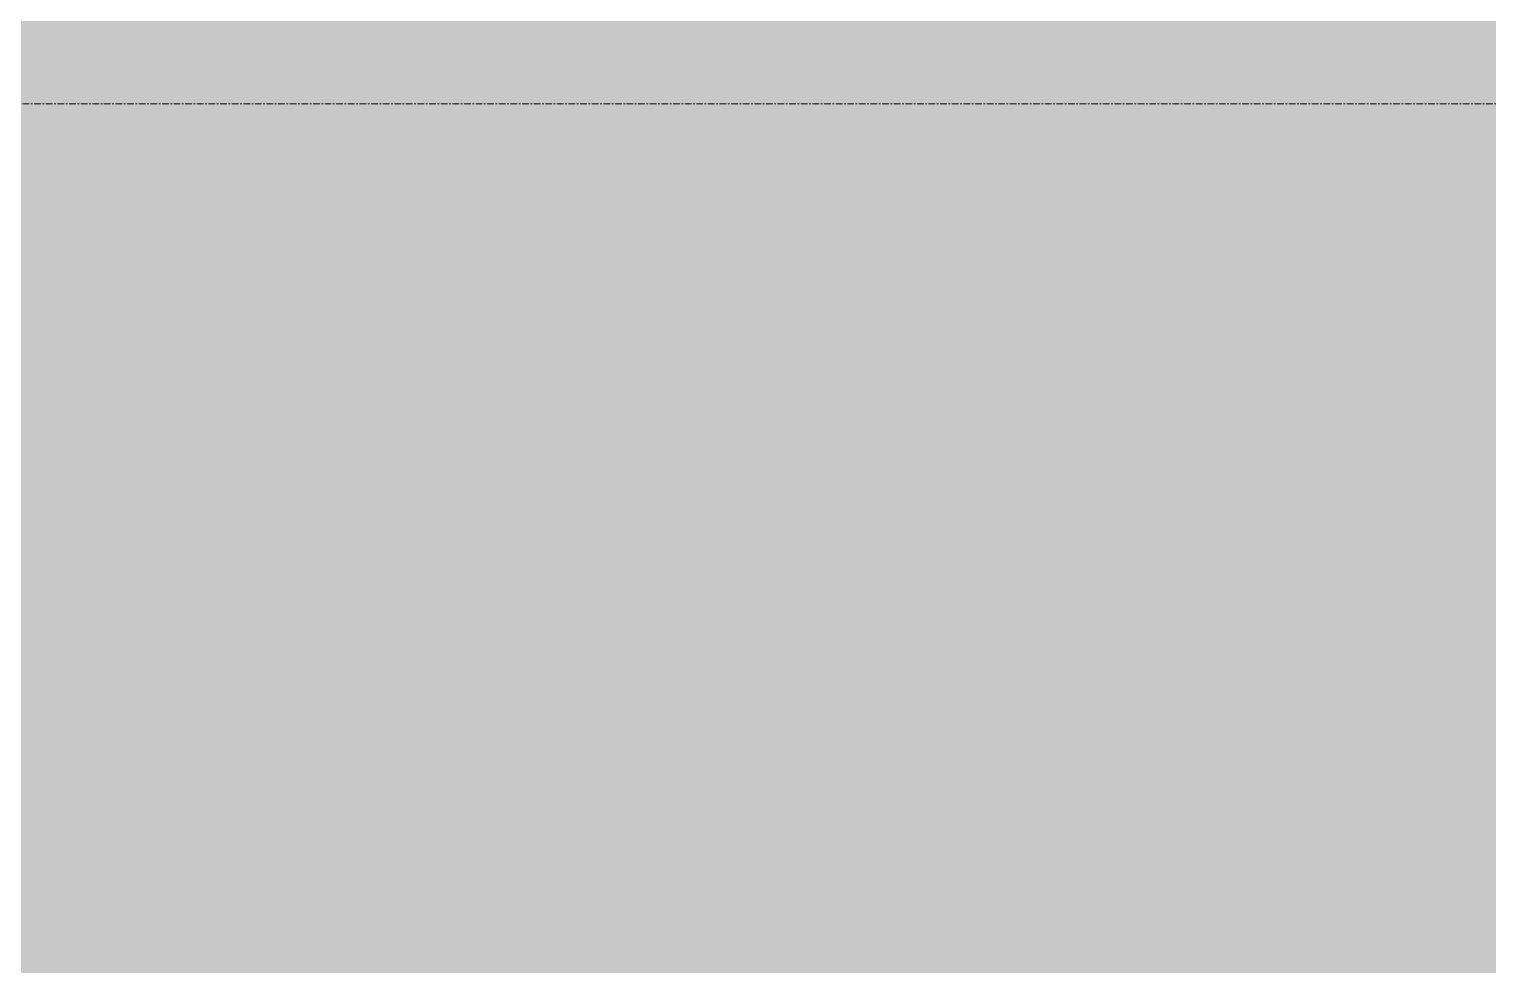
# Model space of a CAD drawing. Header units: inches. Extents: x -9021 to -6963, y -226 to 478.
# Drawn here: x -7189.9 to -7080, y -62.5 to 8 of the extents above; entities that cross this region are included whole.
import ezdxf

# ---------------------------------------------------------------- set-up
doc = ezdxf.new("R2010")
doc.units = ezdxf.units.IN
doc.header["$MEASUREMENT"] = 0
doc.linetypes.add('Grid Line 1_2_', pattern=[0.8749999999999999, 0.4999999999999999, -0.125, 0.125, -0.125])
doc.layers.add('A-FLOR-LEVL-1', color=51, linetype='Grid Line 1_2_', lineweight=9)
doc.layers.add('C-TOPO', color=7, linetype='Continuous', lineweight=9)

msp = doc.modelspace()

# ---------------------------------------------------------------- hatches: boundary and pattern name
at = {"layer": 'C-TOPO'}
for points in [[(-7128.177509242105, -196.9090787343035), (-7128.177509242105, 18.05146553621492), (-7231.202459668553, 15.48589791519941), (-7276.069620186558, 14.60081315650996), (-7279.08575793499, 15.13727735508613), (-7281.920903661578, 14.94792005831633), (-7324.309686831079, 15.70311335732648), (-7357.395918585747, 15.72209322075119), (-7368.927509242107, 15.2722362423147), (-7368.927509242107, -196.9090787343035), (-7153.86864071114, -196.9090787343035)], [(-7128.177509242105, -196.9090787343035), (-7062.389511321504, -196.9090787343035), (-7062.389511321504, 12), (-7065.505905946617, 11.99990982714036), (-7080.02857295483, 9.969771086430738), (-7091.186979521128, 12.00007979992321), (-7110.338759595121, 16.76178479432604), (-7120.895149969978, 18.23281369581923), (-7128.177509242105, 18.05146553621492), (-7128.177509242105, -121.5700787343035)]]:
    msp.add_hatch(color=256, dxfattribs=at).paths.add_polyline_path(points, flags=0)

# ---------------------------------------------------------------- linework, layer by layer
at = {"layer": 'A-FLOR-LEVL-1'}
msp.add_line((-7014.028920662904, 2.374999999999998), (-7703.149673060239, 2.374999999999998), dxfattribs=at)

doc.saveas('drawing.dxf')
